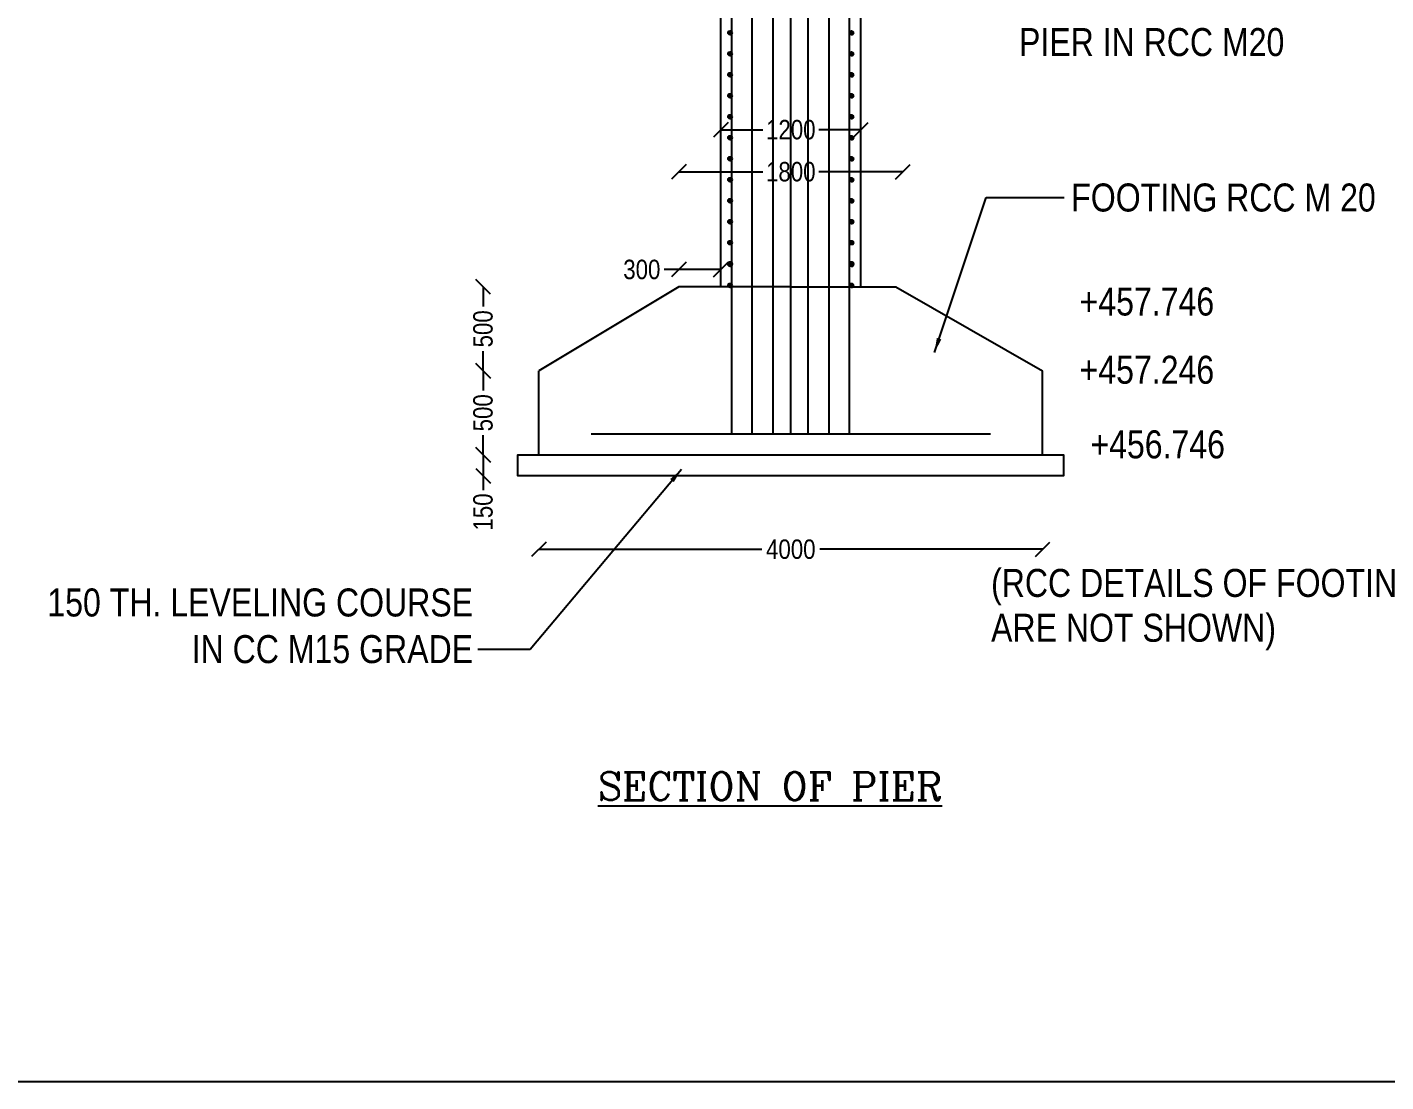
# Model space of a CAD drawing. Header units: inches. Extents: x 179916 to 247798, y -1470008 to -1424230.
# Drawn here: x 189212 to 203195, y -1470008 to -1459154 of the extents above; entities that cross this region are included whole.
import ezdxf

# ---------------------------------------------------------------- set-up
doc = ezdxf.new("R2010")
doc.units = ezdxf.units.IN
doc.header["$MEASUREMENT"] = 0
doc.header["$PDMODE"] = 3
doc.header["$PDSIZE"] = -20
doc.styles.add('AR1', font='ARIALN.TTF', dxfattribs={"height": 300})
doc.styles.add('ar2', font='ARIALN.TTF', dxfattribs={"height": 200})
doc.styles.add('RC', font='romanc.shx')
doc.dimstyles.new('dim1', dxfattribs={"dimtxt": 200, "dimasz": 150, "dimexe": 100, "dimexo": 150, "dimgap": 50, "dimtad": 0, "dimdec": 0, "dimzin": 0, "dimdsep": 46, "dimtxsty": 'AR1', "dimblk": 'OBLIQUE', "dimcen": 0.09, "dimse1": 1, "dimse2": 1, "dimadec": 0, "dimazin": 0, "dimtfac": 1, "dimtdec": 0, "dimtofl": 0, "dimtmove": 0, "dimatfit": 3, "dimfxl": 0, "dimtolj": 1, "dimtzin": 0, "dimarcsym": 0})
doc.dimstyles.new('dimrif', dxfattribs={"dimtxt": 200, "dimasz": 150, "dimexe": 100, "dimexo": 150, "dimgap": 50, "dimtad": 0, "dimdec": 0, "dimzin": 0, "dimdsep": 46, "dimtxsty": 'ar2', "dimblk": 'OBLIQUE', "dimcen": 0.09, "dimse1": 1, "dimse2": 1, "dimadec": 0, "dimazin": 0, "dimtfac": 1, "dimtdec": 0, "dimtofl": 0, "dimtmove": 0, "dimatfit": 3, "dimfxl": 0, "dimtolj": 1, "dimtzin": 0, "dimarcsym": 0})

# ---------------------------------------------------------------- blocks, each defined once
blk = doc.blocks.new('_Oblique')
at = {"color": 0, "linetype": 'ByBlock', "lineweight": -2}
blk.add_line((-0.5, -0.5), (0.5, 0.5), dxfattribs=at)
blk = doc.blocks.new('*D27')
at = {"color": 0, "lineweight": -2, "transparency": 16777216}
for p, q in [((194479, -1464528), (196773, -1464528)), ((199663, -1464528), (197369, -1464528))]:
    blk.add_line(p, q, dxfattribs=at)
at = {"layer": 'Defpoints', "color": 0, "transparency": 16777216}
for p in [(194479, -1463915), (199663, -1463915), (199663, -1464528)]:
    blk.add_point(p, dxfattribs=at)
at = {"color": 0, "lineweight": -2, "transparency": 16777216, "xscale": 150, "yscale": 150, "zscale": 150, "rotation": 180}
blk.add_blockref('_Oblique', (194479, -1464528), dxfattribs=at)
at = {"color": 0, "lineweight": -2, "transparency": 16777216, "xscale": 150, "yscale": 150, "zscale": 150}
blk.add_blockref('_Oblique', (199663, -1464528), dxfattribs=at)
at = {"color": 0, "transparency": 16777216, "insert": (197071, -1464528), "char_height": 200, "attachment_point": 5, "style": 'ar2'}
blk.add_mtext('\\A1;4000', dxfattribs=at)
blk = doc.blocks.new('*D28')
at = {"color": 0, "lineweight": -2, "transparency": 16777216}
for p, q in [((195919, -1460643), (196784, -1460643)), ((198223, -1460643), (197358, -1460643))]:
    blk.add_line(p, q, dxfattribs=at)
at = {"layer": 'Defpoints', "color": 0, "transparency": 16777216}
for p in [(198223, -1460643), (195919, -1461126), (198223, -1461126)]:
    blk.add_point(p, dxfattribs=at)
at = {"color": 0, "lineweight": -2, "transparency": 16777216, "xscale": 150, "yscale": 150, "zscale": 150, "rotation": 180}
blk.add_blockref('_Oblique', (195919, -1460643), dxfattribs=at)
at = {"color": 0, "lineweight": -2, "transparency": 16777216, "xscale": 150, "yscale": 150, "zscale": 150}
blk.add_blockref('_Oblique', (198223, -1460643), dxfattribs=at)
at = {"color": 0, "transparency": 16777216, "insert": (197071, -1460643), "char_height": 200, "attachment_point": 5, "style": 'ar2'}
blk.add_mtext('\\A1;1800', dxfattribs=at)
blk = doc.blocks.new('*D39')
at = {"color": 0, "lineweight": -2, "transparency": 16777216}
for p, q in [((193904, -1463555), (193904, -1463771)), ((193904, -1463771), (193904, -1463921))]:
    blk.add_line(p, q, dxfattribs=at)
at = {"layer": 'Defpoints', "color": 0, "transparency": 16777216}
for p in [(194263, -1463555), (193904, -1463771), (194263, -1463771)]:
    blk.add_point(p, dxfattribs=at)
at = {"color": 0, "lineweight": -2, "transparency": 16777216, "xscale": 150, "yscale": 150, "zscale": 150}
for p, rotation in [((193904, -1463555), 90), ((193904, -1463771), 270)]:
    blk.add_blockref('_Oblique', p, dxfattribs=dict(at, rotation=rotation))
at = {"color": 0, "transparency": 16777216, "insert": (193904, -1464144), "char_height": 200, "attachment_point": 5, "rotation": 90, "style": 'ar2'}
blk.add_mtext('\\A1;150', dxfattribs=at)
blk = doc.blocks.new('*D29')
at = {"color": 0, "lineweight": -2, "transparency": 16777216}
for p, q in [((193904, -1462691), (193904, -1462892)), ((193904, -1463555), (193904, -1463353))]:
    blk.add_line(p, q, dxfattribs=at)
at = {"layer": 'Defpoints', "color": 0, "transparency": 16777216}
for p in [(193904, -1462691), (194285, -1462691), (194285, -1463555)]:
    blk.add_point(p, dxfattribs=at)
at = {"color": 0, "lineweight": -2, "transparency": 16777216, "xscale": 150, "yscale": 150, "zscale": 150}
for p, rotation in [((193904, -1462691), 90), ((193904, -1463555), 270)]:
    blk.add_blockref('_Oblique', p, dxfattribs=dict(at, rotation=rotation))
at = {"color": 0, "transparency": 16777216, "insert": (193904, -1463123), "char_height": 200, "attachment_point": 5, "rotation": 90, "style": 'ar2'}
blk.add_mtext('\\A1;500', dxfattribs=at)
blk = doc.blocks.new('*D30')
at = {"color": 0, "lineweight": -2, "transparency": 16777216}
for p, q in [((193904, -1461827), (193904, -1462028)), ((193904, -1462691), (193904, -1462489))]:
    blk.add_line(p, q, dxfattribs=at)
at = {"layer": 'Defpoints', "color": 0, "transparency": 16777216}
for p in [(193904, -1461827), (194298, -1461827), (194469, -1462691)]:
    blk.add_point(p, dxfattribs=at)
at = {"color": 0, "lineweight": -2, "transparency": 16777216, "xscale": 150, "yscale": 150, "zscale": 150}
for p, rotation in [((193904, -1461827), 90), ((193904, -1462691), 270)]:
    blk.add_blockref('_Oblique', p, dxfattribs=dict(at, rotation=rotation))
at = {"color": 0, "transparency": 16777216, "insert": (193904, -1462259), "char_height": 200, "attachment_point": 5, "rotation": 90, "style": 'ar2'}
blk.add_mtext('\\A1;500', dxfattribs=at)
blk = doc.blocks.new('*D40')
at = {"color": 0, "lineweight": -2, "transparency": 16777216}
for p, q in [((195919, -1461649), (195769, -1461649)), ((196351, -1461649), (195919, -1461649))]:
    blk.add_line(p, q, dxfattribs=at)
at = {"layer": 'Defpoints', "color": 0, "transparency": 16777216}
for p in [(195919, -1461649), (195919, -1461827), (196351, -1461827)]:
    blk.add_point(p, dxfattribs=at)
at = {"color": 0, "lineweight": -2, "transparency": 16777216, "xscale": 150, "yscale": 150, "zscale": 150, "rotation": 180}
blk.add_blockref('_Oblique', (195919, -1461649), dxfattribs=at)
at = {"color": 0, "lineweight": -2, "transparency": 16777216, "xscale": 150, "yscale": 150, "zscale": 150}
blk.add_blockref('_Oblique', (196351, -1461649), dxfattribs=at)
at = {"color": 0, "transparency": 16777216, "insert": (195538, -1461649), "char_height": 200, "attachment_point": 5, "style": 'ar2'}
blk.add_mtext('\\A1;300', dxfattribs=at)
blk = doc.blocks.new('*D41')
at = {"color": 0, "lineweight": -2, "transparency": 16777216}
for p, q in [((196351, -1460210), (196784, -1460210)), ((197791, -1460210), (197358, -1460210))]:
    blk.add_line(p, q, dxfattribs=at)
at = {"layer": 'Defpoints', "color": 0, "transparency": 16777216}
for p in [(196351, -1460248), (197791, -1460210), (197791, -1460248)]:
    blk.add_point(p, dxfattribs=at)
at = {"color": 0, "lineweight": -2, "transparency": 16777216, "xscale": 150, "yscale": 150, "zscale": 150, "rotation": 180}
blk.add_blockref('_Oblique', (196351, -1460210), dxfattribs=at)
at = {"color": 0, "lineweight": -2, "transparency": 16777216, "xscale": 150, "yscale": 150, "zscale": 150}
blk.add_blockref('_Oblique', (197791, -1460210), dxfattribs=at)
at = {"color": 0, "transparency": 16777216, "insert": (197071, -1460210), "char_height": 200, "attachment_point": 5, "style": 'ar2'}
blk.add_mtext('\\A1;1200', dxfattribs=at)

msp = doc.modelspace()

# ---------------------------------------------------------------- hatches: boundary and pattern name
h = msp.add_hatch()
h.set_pattern_fill('ANSI31')
h.set_pattern_definition([(45, (0, -5184), (-0.088388347648, 0.088388347648), [])])
h.paths.add_polyline_path([(196458.951, -1459197.023, 0.637102165), (196425.831, -1459212.466, 0.637102165), (196458.951, -1459227.908)])
h.paths.add_polyline_path([(196458.951, -1459197.023), (196458.951, -1459227.908, 0.221670854), (196466.151, -1459212.466, 0.221670854)])
h = msp.add_hatch()
h.set_pattern_fill('ANSI31')
h.set_pattern_definition([(45, (1249.2, -5184), (-0.088388347648, 0.088388347648), [])])
h.paths.add_polyline_path([(197708.151, -1459197.023, 0.637102165), (197675.031, -1459212.466, 0.637102165), (197708.151, -1459227.908)])
h.paths.add_polyline_path([(197708.151, -1459197.023), (197708.151, -1459227.908, 0.221670854), (197715.351, -1459212.466, 0.221670854)])
h = msp.add_hatch()
h.set_pattern_fill('ANSI31')
h.set_pattern_definition([(45, (0, -5400), (-0.088388347648, 0.088388347648), [])])
h.paths.add_polyline_path([(196458.951, -1459413.023, 0.637102165), (196425.831, -1459428.466, 0.637102165), (196458.951, -1459443.908)])
h.paths.add_polyline_path([(196458.951, -1459413.023), (196458.951, -1459443.908, 0.221670854), (196466.151, -1459428.466, 0.221670854)])
h = msp.add_hatch()
h.set_pattern_fill('ANSI31')
h.set_pattern_definition([(45, (1249.2, -5400), (-0.088388347648, 0.088388347648), [])])
h.paths.add_polyline_path([(197708.151, -1459413.023, 0.637102165), (197675.031, -1459428.466, 0.637102165), (197708.151, -1459443.908)])
h.paths.add_polyline_path([(197708.151, -1459413.023), (197708.151, -1459443.908, 0.221670854), (197715.351, -1459428.466, 0.221670854)])
h = msp.add_hatch()
h.set_pattern_fill('ANSI31')
h.set_pattern_definition([(45, (0, -5616), (-0.088388347648, 0.088388347648), [])])
h.paths.add_polyline_path([(196458.951, -1459629.023, 0.637102165), (196425.831, -1459644.466, 0.637102165), (196458.951, -1459659.908)])
h.paths.add_polyline_path([(196458.951, -1459629.023), (196458.951, -1459659.908, 0.221670854), (196466.151, -1459644.466, 0.221670854)])
h = msp.add_hatch()
h.set_pattern_fill('ANSI31')
h.set_pattern_definition([(45, (1249.2, -5616), (-0.088388347648, 0.088388347648), [])])
h.paths.add_polyline_path([(197708.151, -1459629.023, 0.637102165), (197675.031, -1459644.466, 0.637102165), (197708.151, -1459659.908)])
h.paths.add_polyline_path([(197708.151, -1459629.023), (197708.151, -1459659.908, 0.221670854), (197715.351, -1459644.466, 0.221670854)])
h = msp.add_hatch()
h.set_pattern_fill('ANSI31')
h.set_pattern_definition([(45, (0, -5832), (-0.088388347648, 0.088388347648), [])])
h.paths.add_polyline_path([(196458.951, -1459845.023, 0.637102165), (196425.831, -1459860.466, 0.637102165), (196458.951, -1459875.908)])
h.paths.add_polyline_path([(196458.951, -1459845.023), (196458.951, -1459875.908, 0.221670854), (196466.151, -1459860.466, 0.221670854)])
h = msp.add_hatch()
h.set_pattern_fill('ANSI31')
h.set_pattern_definition([(45, (1249.2, -5832), (-0.088388347648, 0.088388347648), [])])
h.paths.add_polyline_path([(197708.151, -1459845.023, 0.637102165), (197675.031, -1459860.466, 0.637102165), (197708.151, -1459875.908)])
h.paths.add_polyline_path([(197708.151, -1459845.023), (197708.151, -1459875.908, 0.221670854), (197715.351, -1459860.466, 0.221670854)])
h = msp.add_hatch()
h.set_pattern_fill('ANSI31')
h.set_pattern_definition([(45, (0, -6048), (-0.088388347648, 0.088388347648), [])])
h.paths.add_polyline_path([(196458.951, -1460061.023, 0.637102165), (196425.831, -1460076.466, 0.637102165), (196458.951, -1460091.908)])
h.paths.add_polyline_path([(196458.951, -1460061.023), (196458.951, -1460091.908, 0.221670854), (196466.151, -1460076.466, 0.221670854)])
h = msp.add_hatch()
h.set_pattern_fill('ANSI31')
h.set_pattern_definition([(45, (1249.2, -6048), (-0.088388347648, 0.088388347648), [])])
h.paths.add_polyline_path([(197708.151, -1460061.023, 0.637102165), (197675.031, -1460076.466, 0.637102165), (197708.151, -1460091.908)])
h.paths.add_polyline_path([(197708.151, -1460061.023), (197708.151, -1460091.908, 0.221670854), (197715.351, -1460076.466, 0.221670854)])
h = msp.add_hatch()
h.set_pattern_fill('ANSI31')
h.set_pattern_definition([(45, (0, -6264), (-0.088388347648, 0.088388347648), [])])
h.paths.add_polyline_path([(196458.951, -1460277.023, 0.637102165), (196425.831, -1460292.466, 0.637102165), (196458.951, -1460307.908)])
h.paths.add_polyline_path([(196458.951, -1460277.023), (196458.951, -1460307.908, 0.221670854), (196466.151, -1460292.466, 0.221670854)])
h = msp.add_hatch()
h.set_pattern_fill('ANSI31')
h.set_pattern_definition([(45, (1249.2, -6264), (-0.088388347648, 0.088388347648), [])])
h.paths.add_polyline_path([(197708.151, -1460277.023, 0.637102165), (197675.031, -1460292.466, 0.637102165), (197708.151, -1460307.908)])
h.paths.add_polyline_path([(197708.151, -1460277.023), (197708.151, -1460307.908, 0.221670854), (197715.351, -1460292.466, 0.221670854)])
h = msp.add_hatch()
h.set_pattern_fill('ANSI31')
h.set_pattern_definition([(45, (0, -6480), (-0.088388347648, 0.088388347648), [])])
h.paths.add_polyline_path([(196458.951, -1460493.023, 0.637102165), (196425.831, -1460508.466, 0.637102165), (196458.951, -1460523.908)])
h.paths.add_polyline_path([(196458.951, -1460493.023), (196458.951, -1460523.908, 0.221670854), (196466.151, -1460508.466, 0.221670854)])
h = msp.add_hatch()
h.set_pattern_fill('ANSI31')
h.set_pattern_definition([(45, (1249.2, -6480), (-0.088388347648, 0.088388347648), [])])
h.paths.add_polyline_path([(197708.151, -1460493.023, 0.637102165), (197675.031, -1460508.466, 0.637102165), (197708.151, -1460523.908)])
h.paths.add_polyline_path([(197708.151, -1460493.023), (197708.151, -1460523.908, 0.221670854), (197715.351, -1460508.466, 0.221670854)])
h = msp.add_hatch()
h.set_pattern_fill('ANSI31')
h.set_pattern_definition([(45, (0, -6696), (-0.088388347648, 0.088388347648), [])])
h.paths.add_polyline_path([(196458.951, -1460709.023, 0.637102165), (196425.831, -1460724.466, 0.637102165), (196458.951, -1460739.908)])
h.paths.add_polyline_path([(196458.951, -1460709.023), (196458.951, -1460739.908, 0.221670854), (196466.151, -1460724.466, 0.221670854)])
h = msp.add_hatch()
h.set_pattern_fill('ANSI31')
h.set_pattern_definition([(45, (1249.2, -6696), (-0.088388347648, 0.088388347648), [])])
h.paths.add_polyline_path([(197708.151, -1460709.023, 0.637102165), (197675.031, -1460724.466, 0.637102165), (197708.151, -1460739.908)])
h.paths.add_polyline_path([(197708.151, -1460709.023), (197708.151, -1460739.908, 0.221670854), (197715.351, -1460724.466, 0.221670854)])
h = msp.add_hatch()
h.set_pattern_fill('ANSI31')
h.set_pattern_definition([(45, (0, -6912), (-0.088388347648, 0.088388347648), [])])
h.paths.add_polyline_path([(196458.951, -1460925.023, 0.637102165), (196425.831, -1460940.466, 0.637102165), (196458.951, -1460955.908)])
h.paths.add_polyline_path([(196458.951, -1460925.023), (196458.951, -1460955.908, 0.221670854), (196466.151, -1460940.466, 0.221670854)])
h = msp.add_hatch()
h.set_pattern_fill('ANSI31')
h.set_pattern_definition([(45, (1249.2, -6912), (-0.088388347648, 0.088388347648), [])])
h.paths.add_polyline_path([(197708.151, -1460925.023, 0.637102165), (197675.031, -1460940.466, 0.637102165), (197708.151, -1460955.908)])
h.paths.add_polyline_path([(197708.151, -1460925.023), (197708.151, -1460955.908, 0.221670854), (197715.351, -1460940.466, 0.221670854)])
h = msp.add_hatch()
h.set_pattern_fill('ANSI31')
h.set_pattern_definition([(45, (0, -7128), (-0.088388347648, 0.088388347648), [])])
h.paths.add_polyline_path([(196458.951, -1461141.023, 0.637102165), (196425.831, -1461156.466, 0.637102165), (196458.951, -1461171.908)])
h.paths.add_polyline_path([(196458.951, -1461141.023), (196458.951, -1461171.908, 0.221670854), (196466.151, -1461156.466, 0.221670854)])
h = msp.add_hatch()
h.set_pattern_fill('ANSI31')
h.set_pattern_definition([(45, (1249.2, -7128), (-0.088388347648, 0.088388347648), [])])
h.paths.add_polyline_path([(197708.151, -1461141.023, 0.637102165), (197675.031, -1461156.466, 0.637102165), (197708.151, -1461171.908)])
h.paths.add_polyline_path([(197708.151, -1461141.023), (197708.151, -1461171.908, 0.221670854), (197715.351, -1461156.466, 0.221670854)])
h = msp.add_hatch()
h.set_pattern_fill('ANSI31')
h.set_pattern_definition([(45, (0, -7344), (-0.088388347648, 0.088388347648), [])])
h.paths.add_polyline_path([(196458.951, -1461357.023, 0.637102165), (196425.831, -1461372.466, 0.637102165), (196458.951, -1461387.908)])
h.paths.add_polyline_path([(196458.951, -1461357.023), (196458.951, -1461387.908, 0.221670854), (196466.151, -1461372.466, 0.221670854)])
h = msp.add_hatch()
h.set_pattern_fill('ANSI31')
h.set_pattern_definition([(45, (1249.2, -7344), (-0.088388347648, 0.088388347648), [])])
h.paths.add_polyline_path([(197708.151, -1461357.023, 0.637102165), (197675.031, -1461372.466, 0.637102165), (197708.151, -1461387.908)])
h.paths.add_polyline_path([(197708.151, -1461357.023), (197708.151, -1461387.908, 0.221670854), (197715.351, -1461372.466, 0.221670854)])
h = msp.add_hatch()
h.set_pattern_fill('ANSI31')
h.set_pattern_definition([(45, (0, -7560), (-0.088388347648, 0.088388347648), [])])
h.paths.add_polyline_path([(196458.951, -1461573.023, 0.637102165), (196425.831, -1461588.466, 0.637102165), (196458.951, -1461603.908)])
h.paths.add_polyline_path([(196458.951, -1461573.023), (196458.951, -1461603.908, 0.221670854), (196466.151, -1461588.466, 0.221670854)])
h = msp.add_hatch()
h.set_pattern_fill('ANSI31')
h.set_pattern_definition([(45, (3e-11, -7567.95982), (-0.088388347648, 0.088388347648), [])])
h.paths.add_polyline_path([(196458.951, -1461580.983, 0.637102165), (196425.831, -1461596.425, 0.637102165), (196458.951, -1461611.868)])
h.paths.add_polyline_path([(196458.951, -1461580.983), (196458.951, -1461611.868, 0.221670854), (196466.151, -1461596.425, 0.221670854)])
h = msp.add_hatch()
h.set_pattern_fill('ANSI31')
h.set_pattern_definition([(45, (1249.2, -7560), (-0.088388347648, 0.088388347648), [])])
h.paths.add_polyline_path([(197708.151, -1461573.023, 0.637102165), (197675.031, -1461588.466, 0.637102165), (197708.151, -1461603.908)])
h.paths.add_polyline_path([(197708.151, -1461573.023), (197708.151, -1461603.908, 0.221670854), (197715.351, -1461588.466, 0.221670854)])
h = msp.add_hatch()
h.set_pattern_fill('ANSI31')
h.set_pattern_definition([(45, (1249.2, -7567.95982), (-0.088388347648, 0.088388347648), [])])
h.paths.add_polyline_path([(197708.151, -1461580.983, 0.637102165), (197675.031, -1461596.425, 0.637102165), (197708.151, -1461611.868)])
h.paths.add_polyline_path([(197708.151, -1461580.983), (197708.151, -1461611.868, 0.221670854), (197715.351, -1461596.425, 0.221670854)])
h = msp.add_hatch()
h.set_pattern_fill('ANSI31')
h.set_pattern_definition([(45, (3e-11, -7783.95982), (-0.088388347648, 0.088388347648), [])])
h.paths.add_polyline_path([(196458.951, -1461796.983, 0.637102165), (196425.831, -1461812.425, 0.637102165), (196458.951, -1461827.868)])
h.paths.add_polyline_path([(196458.951, -1461796.983), (196458.951, -1461827.868, 0.221670854), (196466.151, -1461812.425, 0.221670854)])
h = msp.add_hatch()
h.set_pattern_fill('ANSI31')
h.set_pattern_definition([(45, (1249.2, -7783.95982), (-0.088388347648, 0.088388347648), [])])
h.paths.add_polyline_path([(197708.151, -1461796.983, 0.637102165), (197675.031, -1461812.425, 0.637102165), (197708.151, -1461827.868)])
h.paths.add_polyline_path([(197708.151, -1461796.983), (197708.151, -1461827.868, 0.221670854), (197715.351, -1461812.425, 0.221670854)])

# ---------------------------------------------------------------- linework, layer by layer
at = {"color": 7}
msp.add_lwpolyline([(247730.207, -1470008.436), (179915.972, -1470008.436), (179915.972, -1424254.673), (247730.207, -1424254.673)], close=True, dxfattribs=at)
for points in [[(196350.951, -1461826.502), (196350.951, -1453928.725)], [(196464.951, -1463338.502), (196464.951, -1453978.502)], [(196674.951, -1463338.502), (196674.951, -1453928.725)], [(196890.951, -1463338.502), (196890.951, -1453928.725)], [(197070.951, -1463338.502), (197070.951, -1453928.725)], [(197250.951, -1463338.502), (197250.951, -1453928.725)], [(197466.951, -1463338.502), (197466.951, -1453928.725)], [(197673.951, -1463338.502), (197673.951, -1453978.502)], [(197790.951, -1461826.502), (197790.951, -1453928.725)], [(197070.951, -1461826.502), (195918.951, -1461826.502), (194478.951, -1462690.502)], [(197070.951, -1461826.502), (198150.951, -1461826.502), (199662.951, -1462690.502)], [(194478.951, -1463554.502), (194478.951, -1462690.502)], [(199662.951, -1463554.502), (199662.951, -1462690.502)], [(195016.071, -1463338.502), (199125.831, -1463338.502)], [(194478.951, -1463554.502), (199662.951, -1463554.502)]]:
    msp.add_lwpolyline(points)
msp.add_lwpolyline([(199662.951, -1463554.502), (199878.951, -1463554.502), (199878.951, -1463770.502), (194478.951, -1463770.502), (194262.951, -1463770.502), (194262.951, -1463554.502)], close=True)
for centre, radius in [((196445.991, -1459212.466), 20.16), ((196445.991, -1459212.466), 10.08), ((196445.991, -1459212.466), 10.08), ((197695.191, -1459212.466), 20.16), ((197695.191, -1459212.466), 10.08), ((197695.191, -1459212.466), 10.08), ((197695.191, -1459212.466), 10.08), ((196445.991, -1459428.466), 20.16), ((196445.991, -1459428.466), 10.08), ((196445.991, -1459428.466), 10.08), ((197695.191, -1459428.466), 20.16), ((197695.191, -1459428.466), 10.08), ((197695.191, -1459428.466), 10.08), ((197695.191, -1459428.466), 10.08), ((196445.991, -1459644.466), 20.16), ((196445.991, -1459644.466), 10.08), ((196445.991, -1459644.466), 10.08), ((197695.191, -1459644.466), 20.16), ((197695.191, -1459644.466), 10.08), ((197695.191, -1459644.466), 10.08), ((197695.191, -1459644.466), 10.08), ((196445.991, -1459860.466), 20.16), ((196445.991, -1459860.466), 10.08), ((196445.991, -1459860.466), 10.08), ((197695.191, -1459860.466), 20.16), ((197695.191, -1459860.466), 10.08), ((197695.191, -1459860.466), 10.08), ((197695.191, -1459860.466), 10.08), ((196445.991, -1460076.466), 20.16), ((196445.991, -1460076.466), 10.08), ((196445.991, -1460076.466), 10.08), ((197695.191, -1460076.466), 20.16), ((197695.191, -1460076.466), 10.08), ((197695.191, -1460076.466), 10.08), ((197695.191, -1460076.466), 10.08), ((196445.991, -1460292.466), 20.16), ((196445.991, -1460292.466), 10.08), ((196445.991, -1460292.466), 10.08), ((197695.191, -1460292.466), 20.16), ((197695.191, -1460292.466), 10.08), ((197695.191, -1460292.466), 10.08), ((197695.191, -1460292.466), 10.08), ((196445.991, -1460508.466), 20.16), ((196445.991, -1460508.466), 10.08), ((196445.991, -1460508.466), 10.08), ((197695.191, -1460508.466), 20.16), ((197695.191, -1460508.466), 10.08), ((197695.191, -1460508.466), 10.08), ((197695.191, -1460508.466), 10.08), ((196445.991, -1460724.466), 20.16), ((197695.191, -1460724.466), 20.16), ((196445.991, -1460724.466), 10.08), ((196445.991, -1460724.466), 10.08), ((197695.191, -1460724.466), 10.08), ((197695.191, -1460724.466), 10.08), ((197695.191, -1460724.466), 10.08), ((196445.991, -1460940.466), 20.16), ((196445.991, -1460940.466), 10.08), ((196445.991, -1460940.466), 10.08), ((197695.191, -1460940.466), 20.16), ((197695.191, -1460940.466), 10.08), ((197695.191, -1460940.466), 10.08), ((197695.191, -1460940.466), 10.08), ((196445.991, -1461156.466), 20.16), ((196445.991, -1461156.466), 10.08), ((196445.991, -1461156.466), 10.08), ((197695.191, -1461156.466), 20.16), ((197695.191, -1461156.466), 10.08), ((197695.191, -1461156.466), 10.08), ((197695.191, -1461156.466), 10.08), ((196445.991, -1461372.466), 20.16), ((196445.991, -1461372.466), 10.08), ((196445.991, -1461372.466), 10.08), ((197695.191, -1461372.466), 20.16), ((197695.191, -1461372.466), 10.08), ((197695.191, -1461372.466), 10.08), ((197695.191, -1461372.466), 10.08), ((196445.991, -1461588.466), 20.16), ((196445.991, -1461596.425), 20.16), ((196445.991, -1461588.466), 10.08), ((196445.991, -1461588.466), 10.08), ((196445.991, -1461596.425), 10.08), ((197695.191, -1461588.466), 20.16), ((197695.191, -1461596.425), 20.16), ((197695.191, -1461588.466), 10.08), ((197695.191, -1461588.466), 10.08), ((197695.191, -1461588.466), 10.08), ((197695.191, -1461596.425), 10.08), ((197695.191, -1461596.425), 10.08), ((196445.991, -1461812.425), 20.16), ((196445.991, -1461804.466), 10.08), ((196445.991, -1461812.425), 10.08), ((197695.191, -1461812.425), 20.16), ((197695.191, -1461804.466), 10.08), ((197695.191, -1461812.425), 10.08), ((197695.191, -1461812.425), 10.08)]:
    msp.add_circle(centre, radius)

# ---------------------------------------------------------------- texts
for s, style, p in [('PIER IN RCC M20', 'AR1', (199419.591, -1459451.65)), ('+457.746', 'AR1', (200043.19, -1462121.75)), ('+457.246', 'AR1', (200042.842, -1462823.881)), ('+456.746', 'AR1', (200154.067, -1463591.883)), ('(RCC DETAILS OF FOOTING', 'AR1', (199132.311, -1465017.826)), ('ARE NOT SHOWN)', 'AR1', (199132.311, -1465479.49)), ('%%USECTION OF PIER', 'RC', (195086.544, -1467109.727))]:
    msp.add_text(s, height=288, dxfattribs=dict(style=style)).set_placement(p)
at = {"insert": (199956.711, -1460763.346), "char_height": 288, "attachment_point": 1, "style": 'AR1'}
msp.add_mtext('FOOTING RCC M 20', dxfattribs=at)
at = {"insert": (193801.465, -1465703.281), "char_height": 288, "width": 6511.73951, "attachment_point": 9, "style": 'AR1'}
msp.add_mtext('150 TH. LEVELING COURSE\\P IN CC M15 GRADE', dxfattribs=at)

# ---------------------------------------------------------------- dimensions: what is measured, and where the dimension line sits
dim = msp.add_linear_dim(base=(197790.951, -1460210.432), p1=(196350.951, -1460247.872), p2=(197790.951, -1460247.872), text='1200', dimstyle='dimrif')
dim.commit()
dim.dimension.update_dxf_attribs({"geometry": '*D41', "text_midpoint": (197070.951, -1460210.432), "dimtype": 160})
for base, p1, p2, text, picture, middle in [((198222.951, -1460643.106), (195918.951, -1461125.942), (198222.951, -1461125.942), '1800', '*D28', (197070.951, -1460643.106)), ((195918.951, -1461648.946), (196350.951, -1461826.502), (195918.951, -1461826.502), '300', '*D40', (195538.05, -1461648.946)), ((199662.951, -1464528.226), (194478.951, -1463915.222), (199662.951, -1463915.222), '4000', '*D27', (197070.951, -1464528.226))]:
    dim = msp.add_linear_dim(base=base, p1=p1, p2=p2, text=text, dimstyle='dimrif')
    dim.commit()
    dim.dimension.update_dxf_attribs({"geometry": picture, "text_midpoint": middle})
for base, p1, p2, text, picture, middle in [((193904.391, -1461826.502), (194468.871, -1462690.502), (194298.231, -1461826.502), '500', '*D30', (193904.391, -1462258.502)), ((193904.391, -1462690.502), (194284.551, -1463554.502), (194284.551, -1462690.502), '500', '*D29', (193904.391, -1463122.502)), ((193904.391, -1463770.502), (194262.951, -1463554.502), (194262.951, -1463770.502), '150', '*D39', (193904.391, -1464143.694))]:
    dim = msp.add_linear_dim(base=base, p1=p1, p2=p2, angle=90, text=text, dimstyle='dimrif')
    dim.commit()
    dim.dimension.update_dxf_attribs({"geometry": picture, "text_midpoint": middle})

# ---------------------------------------------------------------- leaders
msp.add_leader([(198549.831, -1462502.146), (199082.631, -1460907.346), (199884.711, -1460907.346)], dimstyle='dim1', override={"dimgap": 50, "dimtad": 0})
at = {"annotation_type": 0, "has_hookline": 1, "hookline_direction": 1, "text_width": 4328.84}
msp.add_leader([(195945.342, -1463705.688), (194388.678, -1465559.281), (193851.465, -1465559.281)], dimstyle='dim1', override={"dimgap": 50, "dimtad": 0}, dxfattribs=at)

doc.saveas('drawing.dxf')
